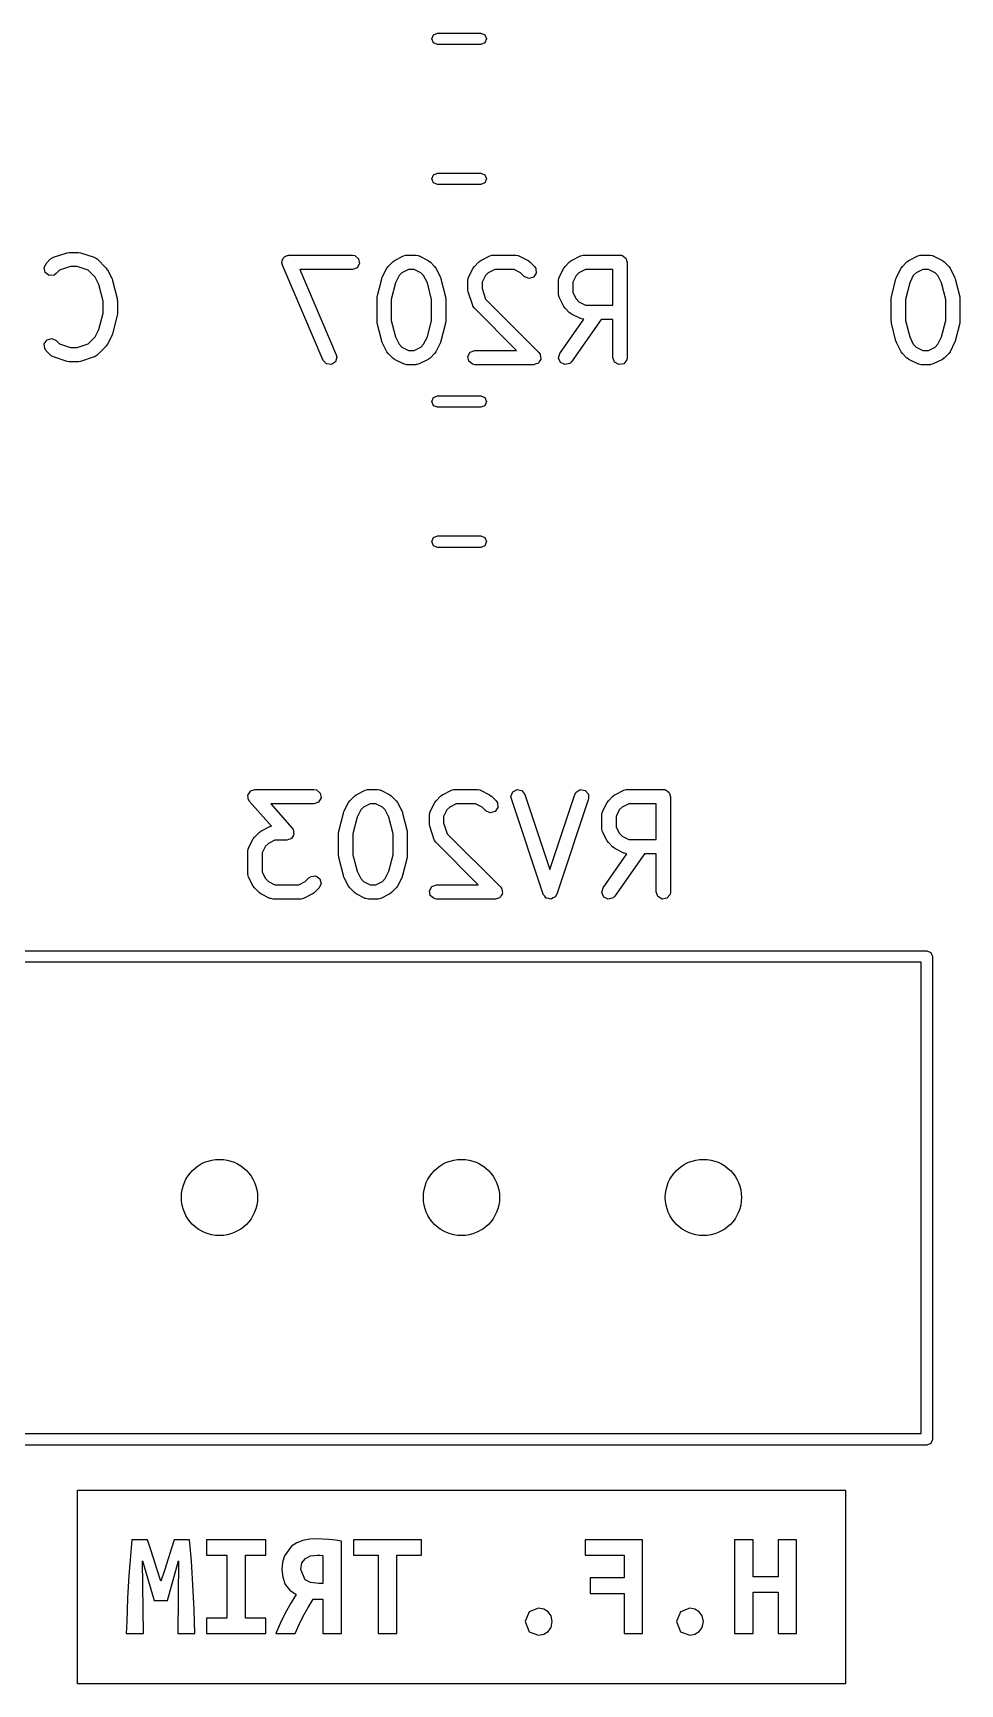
# Model space of a CAD drawing. Extents: x 88 to 206, y -135 to -60.
# Drawn here: x 171.4 to 181.13, y -115.81 to -98.47 of the extents above; entities that cross this region are included whole.
import ezdxf

# ---------------------------------------------------------------- set-up
doc = ezdxf.new("R2010")
doc.units = 0
doc.layers.add('BLACK', color=7, linetype='CONTINUOUS')

msp = doc.modelspace()

# ---------------------------------------------------------------- linework, layer by layer
at = {"layer": 'BLACK', "linetype": 'CONTINUOUS'}
for p, q in [((175.583, -98.5334), (175.6, -98.491)), ((175.6, -98.5758), (175.583, -98.5334)), ((175.6, -98.491), (175.643, -98.4734)), ((175.643, -98.5934), (175.6, -98.5758)), ((175.643, -98.4734), (176.097, -98.4734)), ((176.097, -98.5934), (175.643, -98.5934)), ((176.097, -98.4734), (176.139, -98.491)), ((176.139, -98.5758), (176.097, -98.5934)), ((176.139, -98.491), (176.157, -98.5334)), ((176.157, -98.5334), (176.139, -98.5758)), ((175.583, -100.003), (175.6, -99.961)), ((175.6, -100.046), (175.583, -100.003)), ((175.6, -99.961), (175.643, -99.9434)), ((175.643, -99.9434), (176.097, -99.9434)), ((176.097, -99.9434), (176.139, -99.961)), ((176.139, -99.961), (176.157, -100.003)), ((176.157, -100.003), (176.139, -100.046)), ((175.643, -100.063), (175.6, -100.046)), ((176.097, -100.063), (175.643, -100.063)), ((176.139, -100.046), (176.097, -100.063)), ((171.536, -100.893), (171.583, -100.845)), ((171.583, -100.845), (171.605, -100.83)), ((171.605, -100.83), (171.609, -100.83)), ((171.609, -100.83), (171.613, -100.827)), ((171.613, -100.827), (171.755, -100.78)), ((171.755, -100.78), (171.778, -100.776)), ((171.778, -100.776), (171.779, -100.776)), ((171.779, -100.776), (171.874, -100.776)), ((171.874, -100.776), (171.896, -100.78)), ((171.896, -100.78), (171.898, -100.78)), ((171.898, -100.78), (172.041, -100.827)), ((172.041, -100.827), (172.064, -100.84)), ((172.064, -100.84), (172.066, -100.843)), ((172.066, -100.843), (172.07, -100.845)), ((172.07, -100.845), (172.165, -100.941)), ((174.01, -100.868), (174.019, -100.853)), ((174.012, -100.876), (174.01, -100.868)), ((174.019, -100.853), (174.024, -100.836)), ((174.024, -100.836), (174.031, -100.831)), ((174.031, -100.831), (174.036, -100.823)), ((174.036, -100.823), (174.052, -100.817)), ((174.052, -100.817), (174.067, -100.808)), ((174.067, -100.808), (174.076, -100.809)), ((174.076, -100.809), (174.084, -100.806)), ((174.084, -100.806), (174.751, -100.806)), ((174.751, -100.806), (174.776, -100.81)), ((174.776, -100.81), (174.816, -100.843)), ((174.816, -100.843), (174.824, -100.894)), ((175.126, -100.923), (175.174, -100.875)), ((175.174, -100.875), (175.192, -100.863)), ((175.192, -100.863), (175.193, -100.861)), ((175.193, -100.861), (175.288, -100.814)), ((175.288, -100.814), (175.313, -100.806)), ((175.313, -100.806), (175.318, -100.807)), ((175.318, -100.807), (175.322, -100.806)), ((175.322, -100.806), (175.417, -100.806)), ((175.417, -100.806), (175.443, -100.81)), ((175.443, -100.81), (175.446, -100.813)), ((175.446, -100.813), (175.451, -100.814)), ((175.451, -100.814), (175.546, -100.861)), ((175.546, -100.861), (175.564, -100.875)), ((175.564, -100.875), (175.565, -100.875)), ((175.565, -100.875), (175.613, -100.923)), ((176.031, -100.923), (176.078, -100.875)), ((176.078, -100.875), (176.097, -100.863)), ((176.097, -100.863), (176.098, -100.861)), ((176.098, -100.861), (176.193, -100.814)), ((176.193, -100.814), (176.218, -100.806)), ((176.218, -100.806), (176.223, -100.807)), ((176.223, -100.807), (176.227, -100.806)), ((176.227, -100.806), (176.465, -100.806)), ((176.465, -100.806), (176.49, -100.81)), ((176.49, -100.81), (176.494, -100.813)), ((176.494, -100.813), (176.498, -100.814)), ((176.498, -100.814), (176.594, -100.861)), ((176.594, -100.861), (176.612, -100.875)), ((176.612, -100.875), (176.613, -100.875)), ((176.613, -100.875), (176.661, -100.923)), ((176.983, -100.923), (177.031, -100.875)), ((177.031, -100.875), (177.049, -100.863)), ((177.049, -100.863), (177.05, -100.861)), ((177.05, -100.861), (177.146, -100.814)), ((177.146, -100.814), (177.171, -100.806)), ((177.171, -100.806), (177.175, -100.807)), ((177.175, -100.807), (177.179, -100.806)), ((177.179, -100.806), (177.56, -100.806)), ((177.56, -100.806), (177.57, -100.807)), ((177.57, -100.807), (177.573, -100.807)), ((177.573, -100.807), (177.576, -100.809)), ((177.576, -100.809), (177.586, -100.81)), ((177.586, -100.81), (177.601, -100.823)), ((177.601, -100.823), (177.618, -100.833)), ((177.618, -100.833), (177.62, -100.839)), ((177.62, -100.839), (177.625, -100.843)), ((177.625, -100.843), (177.628, -100.862)), ((177.628, -100.862), (177.635, -100.881)), ((180.524, -100.923), (180.571, -100.875)), ((180.571, -100.875), (180.59, -100.863)), ((180.59, -100.863), (180.591, -100.861)), ((180.591, -100.861), (180.686, -100.814)), ((180.686, -100.814), (180.711, -100.806)), ((180.711, -100.806), (180.715, -100.807)), ((180.715, -100.807), (180.72, -100.806)), ((180.72, -100.806), (180.815, -100.806)), ((180.815, -100.806), (180.84, -100.81)), ((180.84, -100.81), (180.844, -100.813)), ((180.844, -100.813), (180.848, -100.814)), ((180.848, -100.814), (180.944, -100.861)), ((180.944, -100.861), (180.962, -100.875)), ((180.962, -100.875), (180.963, -100.875)), ((180.963, -100.875), (181.011, -100.923)), ((171.514, -100.939), (171.536, -100.893)), ((171.527, -100.989), (171.514, -100.939)), ((171.569, -101.018), (171.527, -100.989)), ((171.62, -101.014), (171.569, -101.018)), ((171.642, -100.999), (171.62, -101.014)), ((171.677, -100.964), (171.642, -100.999)), ((171.791, -100.926), (171.677, -100.964)), ((171.862, -100.926), (171.791, -100.926)), ((171.977, -100.964), (171.862, -100.926)), ((172.051, -101.038), (171.977, -100.964)), ((172.089, -101.115), (172.051, -101.038)), ((172.165, -100.941), (172.178, -100.959)), ((172.178, -100.959), (172.18, -100.96)), ((172.18, -100.96), (172.227, -101.055)), ((174.009, -100.885), (174.012, -100.876)), ((174.015, -100.91), (174.009, -100.885)), ((174.444, -101.91), (174.015, -100.91)), ((174.751, -100.956), (174.198, -100.956)), ((174.198, -100.956), (174.581, -101.851)), ((174.799, -100.938), (174.751, -100.956)), ((174.824, -100.894), (174.799, -100.938)), ((175.059, -101.053), (175.064, -101.041)), ((175.064, -101.038), (175.112, -100.942)), ((175.064, -101.041), (175.064, -101.038)), ((175.112, -100.942), (175.125, -100.924)), ((175.125, -100.924), (175.126, -100.923)), ((175.241, -101.02), (175.202, -101.097)), ((175.271, -100.99), (175.241, -101.02)), ((175.34, -100.956), (175.271, -100.99)), ((175.4, -100.956), (175.34, -100.956)), ((175.468, -100.99), (175.4, -100.956)), ((175.498, -101.02), (175.468, -100.99)), ((175.537, -101.097), (175.498, -101.02)), ((175.613, -100.923), (175.626, -100.941)), ((175.626, -100.941), (175.627, -100.942)), ((175.627, -100.942), (175.675, -101.038)), ((175.675, -101.038), (175.678, -101.05)), ((175.961, -101.071), (175.966, -101.046)), ((175.966, -101.046), (175.969, -101.042)), ((175.969, -101.038), (176.017, -100.942)), ((175.969, -101.042), (175.969, -101.038)), ((176.017, -100.942), (176.03, -100.924)), ((176.03, -100.924), (176.031, -100.923)), ((176.146, -101.02), (176.111, -101.089)), ((176.176, -100.99), (176.146, -101.02)), ((176.244, -100.956), (176.176, -100.99)), ((176.447, -100.956), (176.244, -100.956)), ((176.516, -100.99), (176.447, -100.956)), ((176.555, -101.029), (176.516, -100.99)), ((176.601, -101.051), (176.555, -101.029)), ((176.651, -101.037), (176.601, -101.051)), ((176.68, -100.995), (176.651, -101.037)), ((176.661, -100.923), (176.676, -100.944)), ((176.676, -100.944), (176.68, -100.995)), ((176.914, -101.071), (176.918, -101.046)), ((176.918, -101.046), (176.921, -101.042)), ((176.921, -101.042), (176.922, -101.038)), ((176.922, -101.038), (176.969, -100.942)), ((176.969, -100.942), (176.983, -100.924)), ((176.983, -100.924), (176.983, -100.923)), ((177.098, -101.02), (177.064, -101.089)), ((177.128, -100.99), (177.098, -101.02)), ((177.197, -100.956), (177.128, -100.99)), ((177.485, -100.956), (177.197, -100.956)), ((177.485, -101.33), (177.485, -100.956)), ((177.635, -100.881), (177.635, -101.881)), ((180.456, -101.053), (180.462, -101.041)), ((180.462, -101.038), (180.51, -100.942)), ((180.462, -101.041), (180.462, -101.038)), ((180.51, -100.942), (180.523, -100.924)), ((180.523, -100.924), (180.524, -100.923)), ((180.638, -101.02), (180.6, -101.097)), ((180.669, -100.99), (180.638, -101.02)), ((180.737, -100.956), (180.669, -100.99)), ((180.797, -100.956), (180.737, -100.956)), ((180.866, -100.99), (180.797, -100.956)), ((180.896, -101.02), (180.866, -100.99)), ((180.935, -101.097), (180.896, -101.02)), ((181.011, -100.923), (181.024, -100.941)), ((181.024, -100.941), (181.025, -100.942)), ((181.025, -100.942), (181.072, -101.038)), ((181.072, -101.038), (181.076, -101.05)), ((172.133, -101.289), (172.089, -101.115)), ((172.227, -101.055), (172.231, -101.068)), ((172.231, -101.068), (172.233, -101.071)), ((172.233, -101.071), (172.28, -101.261)), ((175.011, -101.244), (175.059, -101.053)), ((175.202, -101.097), (175.159, -101.271)), ((175.58, -101.271), (175.537, -101.097)), ((175.678, -101.05), (175.68, -101.053)), ((175.68, -101.053), (175.728, -101.244)), ((175.961, -101.166), (175.961, -101.071)), ((175.962, -101.168), (175.961, -101.166)), ((175.965, -101.19), (175.962, -101.168)), ((176.013, -101.333), (175.965, -101.19)), ((176.111, -101.089), (176.111, -101.154)), ((176.111, -101.154), (176.149, -101.269)), ((176.914, -101.214), (176.914, -101.071)), ((176.915, -101.218), (176.914, -101.214)), ((176.914, -101.223), (176.915, -101.218)), ((177.064, -101.089), (177.064, -101.196)), ((177.064, -101.196), (177.098, -101.265)), ((180.409, -101.244), (180.456, -101.053)), ((180.6, -101.097), (180.557, -101.271)), ((180.978, -101.271), (180.935, -101.097)), ((181.076, -101.05), (181.078, -101.053)), ((181.078, -101.053), (181.126, -101.244)), ((172.133, -101.413), (172.133, -101.289)), ((172.28, -101.261), (172.282, -101.276)), ((172.282, -101.276), (172.283, -101.279)), ((172.283, -101.279), (172.283, -101.422)), ((175.009, -101.262), (175.011, -101.247)), ((175.009, -101.5), (175.009, -101.262)), ((175.011, -101.247), (175.011, -101.244)), ((175.159, -101.271), (175.159, -101.491)), ((175.58, -101.491), (175.58, -101.271)), ((175.728, -101.244), (175.729, -101.258)), ((175.729, -101.258), (175.73, -101.262)), ((175.73, -101.262), (175.73, -101.5)), ((176.016, -101.337), (176.013, -101.333)), ((176.016, -101.341), (176.016, -101.337)), ((176.031, -101.362), (176.016, -101.341)), ((176.474, -101.806), (176.031, -101.362)), ((176.149, -101.269), (176.708, -101.828)), ((176.922, -101.248), (176.914, -101.223)), ((176.969, -101.343), (176.922, -101.248)), ((176.97, -101.344), (176.969, -101.343)), ((176.983, -101.362), (176.97, -101.344)), ((177.031, -101.41), (176.983, -101.362)), ((177.098, -101.265), (177.128, -101.295)), ((177.128, -101.295), (177.197, -101.33)), ((177.197, -101.33), (177.485, -101.33)), ((180.407, -101.262), (180.409, -101.247)), ((180.407, -101.5), (180.407, -101.262)), ((180.409, -101.247), (180.409, -101.244)), ((180.557, -101.271), (180.557, -101.491)), ((180.978, -101.491), (180.978, -101.271)), ((181.126, -101.244), (181.127, -101.258)), ((181.127, -101.258), (181.128, -101.262)), ((181.128, -101.262), (181.128, -101.5)), ((172.089, -101.587), (172.133, -101.413)), ((172.28, -101.44), (172.233, -101.631)), ((172.283, -101.422), (172.28, -101.437)), ((172.28, -101.437), (172.28, -101.44)), ((175.01, -101.503), (175.009, -101.5)), ((175.011, -101.518), (175.01, -101.503)), ((175.059, -101.708), (175.011, -101.518)), ((175.159, -101.491), (175.202, -101.664)), ((175.537, -101.664), (175.58, -101.491)), ((175.728, -101.518), (175.68, -101.708)), ((175.73, -101.5), (175.728, -101.515)), ((175.728, -101.515), (175.728, -101.518)), ((176.927, -101.838), (177.178, -101.479)), ((177.032, -101.411), (177.031, -101.41)), ((177.05, -101.424), (177.032, -101.411)), ((177.146, -101.472), (177.05, -101.424)), ((177.361, -101.48), (177.05, -101.924)), ((177.15, -101.472), (177.146, -101.472)), ((177.153, -101.475), (177.15, -101.472)), ((177.178, -101.479), (177.153, -101.475)), ((177.485, -101.48), (177.361, -101.48)), ((177.485, -101.881), (177.485, -101.48)), ((180.408, -101.503), (180.407, -101.5)), ((180.409, -101.518), (180.408, -101.503)), ((180.456, -101.708), (180.409, -101.518)), ((180.557, -101.491), (180.6, -101.664)), ((180.935, -101.664), (180.978, -101.491)), ((181.126, -101.518), (181.078, -101.708)), ((181.128, -101.5), (181.125, -101.515)), ((181.125, -101.515), (181.126, -101.518)), ((171.516, -101.736), (171.546, -101.694)), ((171.521, -101.787), (171.516, -101.736)), ((171.546, -101.694), (171.595, -101.681)), ((171.595, -101.681), (171.642, -101.703)), ((171.642, -101.703), (171.677, -101.738)), ((171.677, -101.738), (171.791, -101.776)), ((171.862, -101.776), (171.977, -101.738)), ((171.977, -101.738), (172.051, -101.663)), ((172.051, -101.663), (172.089, -101.587)), ((172.18, -101.741), (172.166, -101.759)), ((172.227, -101.646), (172.18, -101.741)), ((172.228, -101.643), (172.227, -101.646)), ((172.233, -101.631), (172.228, -101.643)), ((175.061, -101.711), (175.059, -101.708)), ((175.064, -101.724), (175.061, -101.711)), ((175.112, -101.819), (175.064, -101.724)), ((175.202, -101.664), (175.241, -101.741)), ((175.241, -101.741), (175.271, -101.772)), ((175.468, -101.772), (175.498, -101.741)), ((175.498, -101.741), (175.537, -101.664)), ((175.675, -101.724), (175.627, -101.819)), ((175.68, -101.708), (175.675, -101.72)), ((175.675, -101.72), (175.675, -101.724)), ((180.458, -101.711), (180.456, -101.708)), ((180.462, -101.724), (180.458, -101.711)), ((180.51, -101.819), (180.462, -101.724)), ((180.6, -101.664), (180.638, -101.741)), ((180.638, -101.741), (180.669, -101.772)), ((180.866, -101.772), (180.896, -101.741)), ((180.896, -101.741), (180.935, -101.664)), ((181.072, -101.724), (181.025, -101.819)), ((181.073, -101.72), (181.072, -101.724)), ((181.078, -101.708), (181.073, -101.72)), ((171.536, -101.809), (171.521, -101.787)), ((171.583, -101.856), (171.536, -101.809)), ((171.587, -101.858), (171.583, -101.856)), ((171.59, -101.862), (171.587, -101.858)), ((171.613, -101.874), (171.59, -101.862)), ((171.755, -101.922), (171.613, -101.874)), ((171.791, -101.776), (171.862, -101.776)), ((172.041, -101.874), (171.898, -101.922)), ((172.044, -101.872), (172.041, -101.874)), ((172.049, -101.871), (172.044, -101.872)), ((172.07, -101.856), (172.049, -101.871)), ((172.165, -101.761), (172.07, -101.856)), ((172.166, -101.759), (172.165, -101.761)), ((174.479, -101.948), (174.444, -101.91)), ((174.587, -101.877), (174.573, -101.926)), ((174.581, -101.851), (174.587, -101.877)), ((175.113, -101.82), (175.112, -101.819)), ((175.126, -101.839), (175.113, -101.82)), ((175.174, -101.886), (175.126, -101.839)), ((175.175, -101.887), (175.174, -101.886)), ((175.193, -101.9), (175.175, -101.887)), ((175.288, -101.948), (175.193, -101.9)), ((175.271, -101.772), (175.34, -101.806)), ((175.34, -101.806), (175.4, -101.806)), ((175.4, -101.806), (175.468, -101.772)), ((175.546, -101.9), (175.451, -101.948)), ((175.547, -101.899), (175.546, -101.9)), ((175.565, -101.886), (175.547, -101.899)), ((175.613, -101.839), (175.565, -101.886)), ((175.614, -101.837), (175.613, -101.839)), ((175.627, -101.819), (175.614, -101.837)), ((175.962, -101.868), (175.988, -101.823)), ((175.971, -101.918), (175.962, -101.868)), ((175.988, -101.823), (176.036, -101.806)), ((176.036, -101.806), (176.474, -101.806)), ((176.708, -101.828), (176.718, -101.841)), ((176.728, -101.9), (176.715, -101.919)), ((176.718, -101.841), (176.72, -101.843)), ((176.72, -101.843), (176.721, -101.845)), ((176.721, -101.845), (176.723, -101.849)), ((176.723, -101.849), (176.725, -101.872)), ((176.725, -101.872), (176.729, -101.894)), ((176.729, -101.894), (176.727, -101.897)), ((176.727, -101.897), (176.728, -101.9)), ((176.914, -101.887), (176.927, -101.838)), ((176.936, -101.934), (176.914, -101.887)), ((177.503, -101.929), (177.485, -101.881)), ((177.631, -101.906), (177.598, -101.946)), ((177.635, -101.881), (177.631, -101.906)), ((180.511, -101.82), (180.51, -101.819)), ((180.524, -101.839), (180.511, -101.82)), ((180.571, -101.886), (180.524, -101.839)), ((180.573, -101.887), (180.571, -101.886)), ((180.591, -101.9), (180.573, -101.887)), ((180.686, -101.948), (180.591, -101.9)), ((180.669, -101.772), (180.737, -101.806)), ((180.737, -101.806), (180.797, -101.806)), ((180.797, -101.806), (180.866, -101.772)), ((180.944, -101.9), (180.848, -101.948)), ((180.945, -101.899), (180.944, -101.9)), ((180.963, -101.886), (180.945, -101.899)), ((181.011, -101.839), (180.963, -101.886)), ((181.025, -101.819), (181.011, -101.837)), ((181.011, -101.837), (181.011, -101.839)), ((171.757, -101.922), (171.755, -101.922)), ((171.779, -101.926), (171.757, -101.922)), ((171.874, -101.926), (171.779, -101.926)), ((171.876, -101.925), (171.874, -101.926)), ((171.898, -101.922), (171.876, -101.925)), ((174.53, -101.954), (174.479, -101.948)), ((174.573, -101.926), (174.53, -101.954)), ((175.293, -101.948), (175.288, -101.948)), ((175.296, -101.951), (175.293, -101.948)), ((175.322, -101.956), (175.296, -101.951)), ((175.417, -101.956), (175.322, -101.956)), ((175.421, -101.954), (175.417, -101.956)), ((175.426, -101.955), (175.421, -101.954)), ((175.451, -101.948), (175.426, -101.955)), ((176.011, -101.951), (175.971, -101.918)), ((176.036, -101.956), (176.011, -101.951)), ((176.655, -101.956), (176.036, -101.956)), ((176.677, -101.948), (176.655, -101.956)), ((176.698, -101.942), (176.677, -101.948)), ((176.7, -101.939), (176.698, -101.942)), ((176.704, -101.938), (176.7, -101.939)), ((176.715, -101.919), (176.704, -101.938)), ((176.982, -101.955), (176.936, -101.934)), ((177.032, -101.942), (176.982, -101.955)), ((177.05, -101.924), (177.032, -101.942)), ((177.547, -101.955), (177.503, -101.929)), ((177.598, -101.946), (177.547, -101.955)), ((180.691, -101.948), (180.686, -101.948)), ((180.694, -101.951), (180.691, -101.948)), ((180.72, -101.956), (180.694, -101.951)), ((180.815, -101.956), (180.72, -101.956)), ((180.819, -101.954), (180.815, -101.956)), ((180.823, -101.955), (180.819, -101.954)), ((180.848, -101.948), (180.823, -101.955)), ((175.583, -102.343), (175.6, -102.301)), ((175.6, -102.386), (175.583, -102.343)), ((175.6, -102.301), (175.643, -102.283)), ((175.643, -102.403), (175.6, -102.386)), ((175.643, -102.283), (176.097, -102.283)), ((176.097, -102.403), (175.643, -102.403)), ((176.097, -102.283), (176.139, -102.301)), ((176.139, -102.386), (176.097, -102.403)), ((176.139, -102.301), (176.157, -102.343)), ((176.157, -102.343), (176.139, -102.386)), ((175.583, -103.813), (175.6, -103.771)), ((175.6, -103.856), (175.583, -103.813)), ((175.6, -103.771), (175.643, -103.753)), ((175.643, -103.753), (176.097, -103.753)), ((176.097, -103.753), (176.139, -103.771)), ((176.139, -103.771), (176.157, -103.813)), ((176.157, -103.813), (176.139, -103.856)), ((175.643, -103.873), (175.6, -103.856)), ((176.097, -103.873), (175.643, -103.873)), ((176.139, -103.856), (176.097, -103.873)), ((173.709, -106.423), (173.728, -106.416)), ((173.728, -106.416), (174.347, -106.416)), ((174.347, -106.416), (174.373, -106.42)), ((174.373, -106.42), (174.412, -106.453)), ((174.885, -106.424), (174.91, -106.416)), ((174.91, -106.416), (174.915, -106.417)), ((174.915, -106.417), (174.919, -106.416)), ((174.919, -106.416), (175.014, -106.416)), ((175.014, -106.416), (175.04, -106.42)), ((175.04, -106.42), (175.043, -106.423)), ((175.79, -106.424), (175.815, -106.416)), ((175.815, -106.416), (175.819, -106.417)), ((175.819, -106.417), (175.824, -106.416)), ((175.824, -106.416), (176.062, -106.416)), ((176.062, -106.416), (176.087, -106.42)), ((176.087, -106.42), (176.091, -106.423)), ((176.434, -106.441), (176.479, -106.417)), ((176.479, -106.417), (176.529, -106.427)), ((177.098, -106.444), (177.142, -106.417)), ((177.142, -106.417), (177.193, -106.425)), ((177.6, -106.424), (177.625, -106.416)), ((177.625, -106.416), (177.629, -106.417)), ((177.629, -106.417), (177.633, -106.416)), ((177.633, -106.416), (178.014, -106.416)), ((178.014, -106.416), (178.024, -106.417)), ((178.024, -106.417), (178.027, -106.417)), ((178.027, -106.417), (178.03, -106.419)), ((178.03, -106.419), (178.04, -106.42)), ((178.04, -106.42), (178.055, -106.433)), ((173.654, -106.478), (173.657, -106.473)), ((173.658, -106.498), (173.654, -106.478)), ((173.657, -106.467), (173.67, -106.451)), ((173.657, -106.473), (173.657, -106.467)), ((173.658, -106.518), (173.658, -106.498)), ((173.663, -106.525), (173.658, -106.518)), ((173.663, -106.528), (173.663, -106.525)), ((173.666, -106.531), (173.663, -106.528)), ((173.672, -106.54), (173.666, -106.531)), ((173.67, -106.451), (173.68, -106.433)), ((173.9, -106.8), (173.672, -106.54)), ((173.68, -106.433), (173.686, -106.431)), ((173.686, -106.431), (173.689, -106.427)), ((173.689, -106.427), (173.709, -106.423)), ((174.347, -106.566), (173.894, -106.566)), ((173.894, -106.566), (174.118, -106.822)), ((174.396, -106.548), (174.347, -106.566)), ((174.421, -106.504), (174.396, -106.548)), ((174.412, -106.453), (174.421, -106.504)), ((174.661, -106.648), (174.709, -106.552)), ((174.709, -106.552), (174.722, -106.534)), ((174.722, -106.534), (174.723, -106.533)), ((174.723, -106.533), (174.771, -106.485)), ((174.771, -106.485), (174.789, -106.473)), ((174.789, -106.473), (174.79, -106.471)), ((174.79, -106.471), (174.885, -106.424)), ((174.937, -106.566), (174.868, -106.6)), ((174.996, -106.566), (174.937, -106.566)), ((175.065, -106.6), (174.996, -106.566)), ((175.043, -106.423), (175.048, -106.424)), ((175.048, -106.424), (175.143, -106.471)), ((175.143, -106.471), (175.161, -106.485)), ((175.161, -106.485), (175.162, -106.485)), ((175.162, -106.485), (175.21, -106.533)), ((175.21, -106.533), (175.223, -106.551)), ((175.223, -106.551), (175.224, -106.552)), ((175.224, -106.552), (175.272, -106.648)), ((175.566, -106.648), (175.614, -106.552)), ((175.614, -106.552), (175.627, -106.534)), ((175.627, -106.534), (175.628, -106.533)), ((175.628, -106.533), (175.675, -106.485)), ((175.675, -106.485), (175.694, -106.473)), ((175.694, -106.473), (175.695, -106.471)), ((175.695, -106.471), (175.79, -106.424)), ((175.841, -106.566), (175.773, -106.6)), ((176.044, -106.566), (175.841, -106.566)), ((176.112, -106.6), (176.044, -106.566)), ((176.091, -106.423), (176.095, -106.424)), ((176.095, -106.424), (176.19, -106.471)), ((176.19, -106.471), (176.208, -106.485)), ((176.208, -106.485), (176.21, -106.485)), ((176.21, -106.485), (176.258, -106.533)), ((176.258, -106.533), (176.272, -106.554)), ((176.272, -106.554), (176.277, -106.605)), ((176.415, -106.489), (176.434, -106.441)), ((176.419, -106.514), (176.415, -106.489)), ((176.752, -107.514), (176.419, -106.514)), ((176.529, -106.427), (176.561, -106.467)), ((176.561, -106.467), (176.824, -107.254)), ((176.824, -107.254), (177.086, -106.467)), ((177.228, -106.514), (176.895, -107.514)), ((177.086, -106.467), (177.098, -106.444)), ((177.193, -106.425), (177.227, -106.463)), ((177.227, -106.463), (177.228, -106.514)), ((177.376, -106.648), (177.423, -106.552)), ((177.423, -106.552), (177.437, -106.534)), ((177.437, -106.533), (177.485, -106.485)), ((177.437, -106.534), (177.437, -106.533)), ((177.485, -106.485), (177.503, -106.473)), ((177.503, -106.473), (177.504, -106.471)), ((177.504, -106.471), (177.6, -106.424)), ((177.651, -106.566), (177.582, -106.6)), ((177.939, -106.566), (177.651, -106.566)), ((177.939, -106.94), (177.939, -106.566)), ((178.055, -106.433), (178.071, -106.443)), ((178.071, -106.443), (178.074, -106.449)), ((178.074, -106.449), (178.079, -106.453)), ((178.079, -106.453), (178.082, -106.472)), ((178.082, -106.472), (178.089, -106.491)), ((178.089, -106.491), (178.089, -107.491)), ((174.608, -106.854), (174.656, -106.663)), ((174.656, -106.663), (174.661, -106.651)), ((174.661, -106.651), (174.661, -106.648)), ((174.799, -106.707), (174.756, -106.881)), ((174.838, -106.63), (174.799, -106.707)), ((174.868, -106.6), (174.838, -106.63)), ((175.095, -106.63), (175.065, -106.6)), ((175.134, -106.707), (175.095, -106.63)), ((175.177, -106.881), (175.134, -106.707)), ((175.272, -106.648), (175.275, -106.66)), ((175.275, -106.66), (175.277, -106.663)), ((175.277, -106.663), (175.325, -106.854)), ((175.558, -106.681), (175.563, -106.656)), ((175.558, -106.776), (175.558, -106.681)), ((175.563, -106.656), (175.565, -106.652)), ((175.565, -106.652), (175.566, -106.648)), ((175.742, -106.63), (175.708, -106.699)), ((175.708, -106.699), (175.708, -106.764)), ((175.708, -106.764), (175.746, -106.879)), ((175.773, -106.6), (175.742, -106.63)), ((176.151, -106.639), (176.112, -106.6)), ((176.198, -106.661), (176.151, -106.639)), ((176.248, -106.647), (176.198, -106.661)), ((176.277, -106.605), (176.248, -106.647)), ((177.368, -106.681), (177.372, -106.656)), ((177.368, -106.824), (177.368, -106.681)), ((177.372, -106.656), (177.375, -106.652)), ((177.375, -106.652), (177.376, -106.648)), ((177.552, -106.63), (177.518, -106.699)), ((177.518, -106.699), (177.518, -106.806)), ((177.582, -106.6), (177.552, -106.63)), ((173.661, -107.029), (173.709, -106.933)), ((173.709, -106.933), (173.722, -106.915)), ((173.722, -106.915), (173.723, -106.914)), ((173.723, -106.914), (173.771, -106.866)), ((173.771, -106.866), (173.789, -106.853)), ((173.789, -106.853), (173.79, -106.852)), ((173.79, -106.852), (173.885, -106.805)), ((173.885, -106.805), (173.9, -106.8)), ((174.081, -106.94), (174.062, -106.947)), ((174.101, -106.936), (174.081, -106.94)), ((174.104, -106.931), (174.101, -106.936)), ((174.11, -106.929), (174.104, -106.931)), ((174.12, -106.912), (174.11, -106.929)), ((174.118, -106.822), (174.124, -106.832)), ((174.133, -106.896), (174.12, -106.912)), ((174.124, -106.832), (174.127, -106.834)), ((174.127, -106.834), (174.127, -106.837)), ((174.127, -106.837), (174.132, -106.845)), ((174.132, -106.845), (174.132, -106.865)), ((174.132, -106.865), (174.136, -106.885)), ((174.136, -106.885), (174.133, -106.89)), ((174.133, -106.89), (174.133, -106.896)), ((174.606, -106.872), (174.608, -106.857)), ((174.606, -107.11), (174.606, -106.872)), ((174.608, -106.857), (174.608, -106.854)), ((174.756, -106.881), (174.756, -107.101)), ((175.177, -107.101), (175.177, -106.881)), ((175.325, -106.854), (175.326, -106.868)), ((175.326, -106.868), (175.327, -106.872)), ((175.327, -106.872), (175.327, -107.11)), ((175.559, -106.778), (175.558, -106.776)), ((175.562, -106.8), (175.559, -106.778)), ((175.61, -106.943), (175.562, -106.8)), ((175.746, -106.879), (176.305, -107.438)), ((177.369, -106.828), (177.368, -106.824)), ((177.368, -106.833), (177.369, -106.828)), ((177.376, -106.858), (177.368, -106.833)), ((177.423, -106.953), (177.376, -106.858)), ((177.518, -106.806), (177.552, -106.875)), ((177.552, -106.875), (177.582, -106.905)), ((177.582, -106.905), (177.651, -106.94)), ((177.651, -106.94), (177.939, -106.94)), ((173.653, -107.062), (173.658, -107.037)), ((173.653, -107.3), (173.653, -107.062)), ((173.658, -107.037), (173.661, -107.033)), ((173.661, -107.033), (173.661, -107.029)), ((173.838, -107.011), (173.803, -107.08)), ((173.803, -107.08), (173.803, -107.283)), ((173.868, -106.981), (173.838, -107.011)), ((173.937, -106.947), (173.868, -106.981)), ((174.062, -106.947), (173.937, -106.947)), ((174.607, -107.113), (174.606, -107.11)), ((174.608, -107.128), (174.607, -107.113)), ((174.756, -107.101), (174.799, -107.274)), ((175.134, -107.274), (175.177, -107.101)), ((175.327, -107.11), (175.325, -107.125)), ((175.612, -106.947), (175.61, -106.943)), ((175.613, -106.951), (175.612, -106.947)), ((175.628, -106.972), (175.613, -106.951)), ((176.071, -107.416), (175.628, -106.972)), ((177.381, -107.448), (177.632, -107.089)), ((177.424, -106.954), (177.423, -106.953)), ((177.437, -106.972), (177.424, -106.954)), ((177.485, -107.02), (177.437, -106.972)), ((177.486, -107.021), (177.485, -107.02)), ((177.504, -107.034), (177.486, -107.021)), ((177.6, -107.082), (177.504, -107.034)), ((177.815, -107.09), (177.504, -107.534)), ((177.604, -107.082), (177.6, -107.082)), ((177.607, -107.085), (177.604, -107.082)), ((177.632, -107.089), (177.607, -107.085)), ((177.939, -107.09), (177.815, -107.09)), ((177.939, -107.491), (177.939, -107.09)), ((173.803, -107.283), (173.838, -107.351)), ((174.656, -107.318), (174.608, -107.128)), ((174.799, -107.274), (174.838, -107.351)), ((175.095, -107.351), (175.134, -107.274)), ((175.325, -107.128), (175.277, -107.318)), ((175.325, -107.125), (175.325, -107.128)), ((173.655, -107.305), (173.653, -107.3)), ((173.654, -107.309), (173.655, -107.305)), ((173.661, -107.334), (173.654, -107.309)), ((173.709, -107.429), (173.661, -107.334)), ((173.71, -107.43), (173.709, -107.429)), ((173.723, -107.449), (173.71, -107.43)), ((173.771, -107.496), (173.723, -107.449)), ((173.838, -107.351), (173.868, -107.382)), ((173.868, -107.382), (173.937, -107.416)), ((173.937, -107.416), (174.187, -107.416)), ((174.187, -107.416), (174.255, -107.382)), ((174.255, -107.382), (174.294, -107.343)), ((174.294, -107.343), (174.316, -107.328)), ((174.316, -107.328), (174.367, -107.323)), ((174.4, -107.449), (174.353, -107.496)), ((174.367, -107.323), (174.409, -107.353)), ((174.422, -107.402), (174.4, -107.449)), ((174.409, -107.353), (174.422, -107.402)), ((174.658, -107.321), (174.656, -107.318)), ((174.661, -107.334), (174.658, -107.321)), ((174.709, -107.429), (174.661, -107.334)), ((174.71, -107.43), (174.709, -107.429)), ((174.723, -107.449), (174.71, -107.43)), ((174.771, -107.496), (174.723, -107.449)), ((174.838, -107.351), (174.868, -107.382)), ((174.868, -107.382), (174.937, -107.416)), ((174.937, -107.416), (174.996, -107.416)), ((174.996, -107.416), (175.065, -107.382)), ((175.065, -107.382), (175.095, -107.351)), ((175.21, -107.449), (175.162, -107.496)), ((175.211, -107.447), (175.21, -107.449)), ((175.224, -107.429), (175.211, -107.447)), ((175.272, -107.334), (175.224, -107.429)), ((175.277, -107.318), (175.272, -107.33)), ((175.272, -107.33), (175.272, -107.334)), ((175.559, -107.478), (175.585, -107.433)), ((175.585, -107.433), (175.633, -107.416)), ((175.633, -107.416), (176.071, -107.416)), ((176.305, -107.438), (176.315, -107.451)), ((176.315, -107.451), (176.317, -107.453)), ((176.317, -107.453), (176.317, -107.455)), ((176.317, -107.455), (176.32, -107.459)), ((176.32, -107.459), (176.322, -107.482)), ((177.368, -107.497), (177.381, -107.448)), ((173.772, -107.497), (173.771, -107.496)), ((173.79, -107.51), (173.772, -107.497)), ((173.885, -107.558), (173.79, -107.51)), ((173.89, -107.558), (173.885, -107.558)), ((173.893, -107.561), (173.89, -107.558)), ((173.919, -107.566), (173.893, -107.561)), ((174.205, -107.566), (173.919, -107.566)), ((174.209, -107.564), (174.205, -107.566)), ((174.213, -107.565), (174.209, -107.564)), ((174.238, -107.558), (174.213, -107.565)), ((174.333, -107.51), (174.238, -107.558)), ((174.334, -107.509), (174.333, -107.51)), ((174.353, -107.496), (174.334, -107.509)), ((174.772, -107.497), (174.771, -107.496)), ((174.79, -107.51), (174.772, -107.497)), ((174.885, -107.558), (174.79, -107.51)), ((174.89, -107.558), (174.885, -107.558)), ((174.893, -107.561), (174.89, -107.558)), ((174.919, -107.566), (174.893, -107.561)), ((175.014, -107.566), (174.919, -107.566)), ((175.018, -107.564), (175.014, -107.566)), ((175.023, -107.565), (175.018, -107.564)), ((175.048, -107.558), (175.023, -107.565)), ((175.143, -107.51), (175.048, -107.558)), ((175.144, -107.509), (175.143, -107.51)), ((175.162, -107.496), (175.144, -107.509)), ((175.568, -107.528), (175.559, -107.478)), ((175.607, -107.561), (175.568, -107.528)), ((175.633, -107.566), (175.607, -107.561)), ((176.252, -107.566), (175.633, -107.566)), ((176.273, -107.558), (176.252, -107.566)), ((176.295, -107.552), (176.273, -107.558)), ((176.297, -107.549), (176.295, -107.552)), ((176.3, -107.548), (176.297, -107.549)), ((176.312, -107.529), (176.3, -107.548)), ((176.325, -107.51), (176.312, -107.529)), ((176.322, -107.482), (176.326, -107.504)), ((176.326, -107.504), (176.324, -107.507)), ((176.324, -107.507), (176.325, -107.51)), ((176.754, -107.516), (176.752, -107.514)), ((176.754, -107.518), (176.754, -107.516)), ((176.77, -107.536), (176.754, -107.518)), ((176.784, -107.555), (176.77, -107.536)), ((176.786, -107.555), (176.784, -107.555)), ((176.788, -107.557), (176.786, -107.555)), ((176.811, -107.56), (176.788, -107.557)), ((176.835, -107.565), (176.811, -107.56)), ((176.836, -107.564), (176.835, -107.565)), ((176.839, -107.564), (176.836, -107.564)), ((176.859, -107.552), (176.839, -107.564)), ((176.88, -107.541), (176.859, -107.552)), ((176.882, -107.537), (176.88, -107.539)), ((176.88, -107.539), (176.88, -107.541)), ((176.895, -107.514), (176.882, -107.537)), ((177.39, -107.544), (177.368, -107.497)), ((177.436, -107.565), (177.39, -107.544)), ((177.486, -107.552), (177.436, -107.565)), ((177.504, -107.534), (177.486, -107.552)), ((177.957, -107.539), (177.939, -107.491)), ((178.001, -107.565), (177.957, -107.539)), ((178.052, -107.556), (178.001, -107.565)), ((178.085, -107.516), (178.052, -107.556)), ((178.089, -107.491), (178.085, -107.516)), ((171.01, -108.108), (180.78, -108.108)), ((180.78, -108.108), (180.822, -108.126)), ((180.822, -108.126), (180.84, -108.168)), ((180.72, -108.228), (171.07, -108.228)), ((180.72, -113.178), (180.72, -108.228)), ((180.84, -108.168), (180.84, -113.238)), ((171.07, -113.178), (180.72, -113.178)), ((180.78, -113.298), (171.01, -113.298)), ((180.822, -113.281), (180.78, -113.298)), ((180.84, -113.238), (180.822, -113.281)), ((171.864, -113.77), (179.926, -113.77)), ((171.864, -115.806), (171.864, -113.77)), ((179.926, -113.77), (179.926, -115.806)), ((172.436, -114.293), (172.425, -114.42)), ((172.598, -114.293), (172.436, -114.293)), ((172.626, -114.377), (172.598, -114.293)), ((172.661, -114.486), (172.626, -114.377)), ((172.851, -114.379), (172.815, -114.492)), ((172.879, -114.293), (172.851, -114.379)), ((173.041, -114.293), (172.879, -114.293)), ((173.051, -114.401), (173.041, -114.293)), ((173.842, -114.293), (173.218, -114.293)), ((173.218, -114.293), (173.218, -114.455)), ((173.842, -114.455), (173.842, -114.293)), ((174.112, -114.36), (174.037, -114.461)), ((174.166, -114.325), (174.112, -114.36)), ((174.23, -114.301), (174.166, -114.325)), ((174.302, -114.287), (174.23, -114.301)), ((174.382, -114.282), (174.302, -114.287)), ((174.438, -114.284), (174.382, -114.282)), ((174.504, -114.288), (174.438, -114.284)), ((174.573, -114.296), (174.504, -114.288)), ((174.636, -114.308), (174.573, -114.296)), ((174.636, -115.276), (174.636, -114.308)), ((175.476, -114.293), (174.762, -114.293)), ((174.762, -114.293), (174.762, -114.455)), ((175.476, -114.455), (175.476, -114.293)), ((177.797, -114.293), (177.195, -114.293)), ((177.195, -114.293), (177.195, -114.455)), ((177.797, -115.276), (177.797, -114.293)), ((178.957, -114.293), (178.762, -114.293)), ((178.762, -114.293), (178.762, -115.276)), ((178.957, -114.681), (178.957, -114.293)), ((179.413, -114.293), (179.218, -114.293)), ((179.218, -114.293), (179.218, -114.681)), ((179.413, -115.276), (179.413, -114.293)), ((172.414, -114.544), (172.405, -114.666)), ((172.425, -114.42), (172.414, -114.544)), ((172.556, -115.276), (172.547, -114.512)), ((172.547, -114.512), (172.668, -114.928)), ((172.701, -114.607), (172.661, -114.486)), ((172.815, -114.492), (172.777, -114.614)), ((172.81, -114.928), (172.926, -114.512)), ((172.926, -114.512), (172.918, -115.276)), ((173.061, -114.517), (173.051, -114.401)), ((173.069, -114.64), (173.061, -114.517)), ((173.218, -114.455), (173.431, -114.455)), ((173.431, -114.455), (173.431, -115.114)), ((173.628, -115.114), (173.628, -114.455)), ((173.628, -114.455), (173.842, -114.455)), ((174.017, -114.527), (174.011, -114.604)), ((174.037, -114.461), (174.017, -114.527)), ((174.209, -114.603), (174.221, -114.535)), ((174.221, -114.535), (174.257, -114.489)), ((174.257, -114.489), (174.312, -114.461)), ((174.312, -114.461), (174.382, -114.452)), ((174.382, -114.452), (174.409, -114.453)), ((174.409, -114.453), (174.441, -114.457)), ((174.441, -114.457), (174.441, -114.752)), ((174.762, -114.455), (175.02, -114.455)), ((175.02, -114.455), (175.02, -115.276)), ((175.217, -115.276), (175.217, -114.455)), ((175.217, -114.455), (175.476, -114.455)), ((177.195, -114.455), (177.602, -114.455)), ((177.602, -114.455), (177.602, -114.693)), ((172.405, -114.666), (172.397, -114.786)), ((172.741, -114.728), (172.701, -114.607)), ((172.777, -114.614), (172.741, -114.728)), ((173.076, -114.766), (173.069, -114.64)), ((174.011, -114.604), (174.019, -114.686)), ((174.019, -114.686), (174.046, -114.76)), ((174.254, -114.713), (174.209, -114.603)), ((174.312, -114.742), (174.254, -114.713)), ((177.602, -114.693), (177.246, -114.693)), ((177.246, -114.693), (177.246, -114.855)), ((179.218, -114.681), (178.957, -114.681)), ((172.39, -114.906), (172.385, -115.028)), ((172.397, -114.786), (172.39, -114.906)), ((173.082, -114.895), (173.076, -114.766)), ((173.088, -115.025), (173.082, -114.895)), ((174.046, -114.76), (174.092, -114.822)), ((174.092, -114.822), (174.161, -114.866)), ((174.161, -114.866), (174.104, -114.958)), ((174.285, -115.004), (174.339, -114.914)), ((174.398, -114.752), (174.312, -114.742)), ((174.339, -114.914), (174.441, -114.914)), ((174.441, -114.752), (174.398, -114.752)), ((174.441, -114.914), (174.441, -115.276)), ((177.246, -114.855), (177.602, -114.855)), ((177.602, -114.855), (177.602, -115.276)), ((178.957, -115.276), (178.957, -114.843)), ((178.957, -114.843), (179.218, -114.843)), ((179.218, -114.843), (179.218, -115.276)), ((172.385, -115.028), (172.381, -115.15)), ((172.668, -114.928), (172.81, -114.928)), ((173.093, -115.153), (173.088, -115.025)), ((174.046, -115.062), (173.991, -115.172)), ((174.104, -114.958), (174.046, -115.062)), ((174.235, -115.093), (174.285, -115.004)), ((176.606, -115.047), (176.563, -115.151)), ((176.705, -115.011), (176.606, -115.047)), ((176.759, -115.02), (176.705, -115.011)), ((176.804, -115.047), (176.759, -115.02)), ((176.836, -115.091), (176.804, -115.047)), ((178.194, -115.047), (178.151, -115.151)), ((178.292, -115.011), (178.194, -115.047)), ((178.346, -115.02), (178.292, -115.011)), ((178.391, -115.047), (178.346, -115.02)), ((178.423, -115.091), (178.391, -115.047)), ((172.381, -115.15), (172.377, -115.276)), ((173.098, -115.276), (173.093, -115.153)), ((173.431, -115.114), (173.218, -115.114)), ((173.218, -115.114), (173.218, -115.276)), ((173.842, -115.114), (173.628, -115.114)), ((173.842, -115.276), (173.842, -115.114)), ((173.991, -115.172), (173.946, -115.276)), ((174.15, -115.276), (174.19, -115.182)), ((174.19, -115.182), (174.235, -115.093)), ((176.563, -115.151), (176.606, -115.257)), ((176.606, -115.257), (176.705, -115.293)), ((176.759, -115.284), (176.804, -115.256)), ((176.804, -115.256), (176.836, -115.212)), ((176.847, -115.151), (176.836, -115.091)), ((176.836, -115.212), (176.847, -115.151)), ((178.151, -115.151), (178.194, -115.257)), ((178.194, -115.257), (178.292, -115.293)), ((178.346, -115.284), (178.391, -115.256)), ((178.391, -115.256), (178.423, -115.212)), ((178.435, -115.151), (178.423, -115.091)), ((178.423, -115.212), (178.435, -115.151)), ((172.377, -115.276), (172.556, -115.276)), ((172.918, -115.276), (173.098, -115.276)), ((173.218, -115.276), (173.842, -115.276)), ((173.946, -115.276), (174.15, -115.276)), ((174.441, -115.276), (174.636, -115.276)), ((175.02, -115.276), (175.217, -115.276)), ((176.705, -115.293), (176.759, -115.284)), ((177.602, -115.276), (177.797, -115.276)), ((178.292, -115.293), (178.346, -115.284)), ((178.762, -115.276), (178.957, -115.276)), ((179.218, -115.276), (179.413, -115.276)), ((179.926, -115.806), (171.864, -115.806))]:
    msp.add_line(p, q, dxfattribs=at)
at = {"layer": 'BLACK'}
for centre in [(173.355, -110.698), (175.895, -110.698), (178.435, -110.698)]:
    msp.add_circle(centre, 0.4, dxfattribs=at)

doc.saveas('drawing.dxf')
